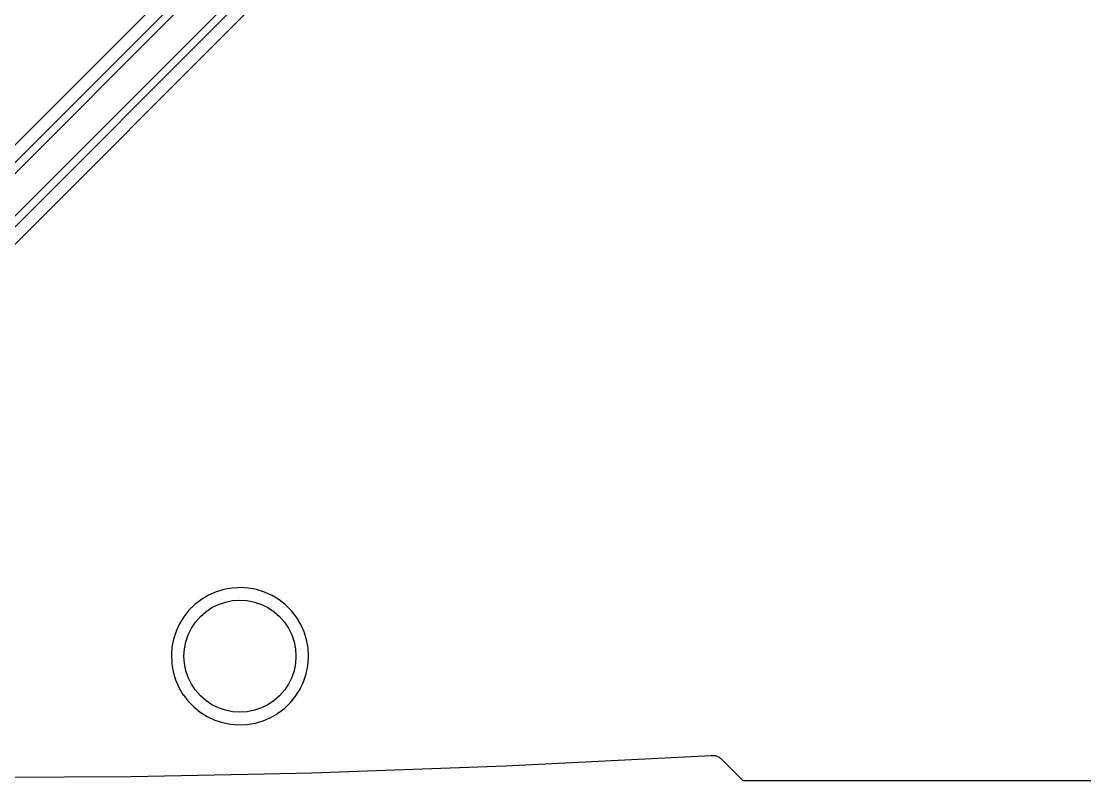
# Model space of a CAD drawing. Extents: x -3.92 to 3.92, y 0.02 to 7.83.
# Drawn here: x -2.236 to -0.554, y 0.02 to 1.22 of the extents above; entities that cross this region are included whole.
import ezdxf

# ---------------------------------------------------------------- set-up
doc = ezdxf.new("R2010")
doc.units = 0
doc.header["$MEASUREMENT"] = 0
doc.layers.add('BLACK', color=7, linetype='CONTINUOUS')

msp = doc.modelspace()

# ---------------------------------------------------------------- linework, layer by layer
at = {"layer": 'BLACK', "linetype": 'CONTINUOUS'}
for p, q in [((-1.44439, 1.82569), (-2.61309, 0.656984)), ((-2.60638, 0.635827), (-1.42323, 1.81898)), ((-2.6026, 0.555357), (-1.34449, 1.81347)), ((-1.41315, 1.81236), (-2.59976, 0.625745)), ((-1.33441, 1.80685), (-2.59252, 0.548735)), ((-2.57136, 0.542026), (-1.32273, 1.79066)), ((-1.92174, 0.319995), (-1.92758, 0.318217)), ((-1.91523, 0.32198), (-1.92174, 0.319995)), ((-1.91509, 0.322023), (-1.91523, 0.32198)), ((-1.91523, 0.32198), (-1.91523, 0.32198)), ((-1.90988, 0.322946), (-1.91509, 0.322023)), ((-1.90238, 0.324276), (-1.90988, 0.322946)), ((-1.90223, 0.324302), (-1.90238, 0.324276)), ((-1.90238, 0.324276), (-1.90238, 0.324276)), ((-1.89319, 0.324799), (-1.90223, 0.324302)), ((-1.88934, 0.325011), (-1.89319, 0.324799)), ((-1.8892, 0.325019), (-1.88934, 0.325011)), ((-1.88934, 0.325011), (-1.88934, 0.325011)), ((-1.87617, 0.324165), (-1.8892, 0.325019)), ((-1.87602, 0.324138), (-1.87617, 0.324165)), ((-1.86902, 0.322822), (-1.87602, 0.324138)), ((-1.87602, 0.324138), (-1.87602, 0.324138)), ((-1.86334, 0.321752), (-1.86902, 0.322822)), ((-1.85089, 0.317815), (-1.86334, 0.321752)), ((-1.95074, 0.306262), (-1.96108, 0.298286)), ((-1.95061, 0.306338), (-1.95074, 0.306262)), ((-1.94386, 0.310354), (-1.95061, 0.306338)), ((-1.95061, 0.306338), (-1.95061, 0.306338)), ((-1.93952, 0.312937), (-1.94386, 0.310354)), ((-1.92758, 0.318217), (-1.93952, 0.312937)), ((-1.91269, 0.3021), (-1.90133, 0.30436)), ((-1.90133, 0.30436), (-1.88976, 0.305118)), ((-1.88976, 0.305118), (-1.8782, 0.30436)), ((-1.8782, 0.30436), (-1.86684, 0.3021)), ((-1.85075, 0.317754), (-1.85089, 0.317815)), ((-1.85075, 0.317753), (-1.85075, 0.317754)), ((-1.84525, 0.315251), (-1.85075, 0.317753)), ((-1.839, 0.312411), (-1.84525, 0.315251)), ((-1.82785, 0.305618), (-1.839, 0.312411)), ((-1.82773, 0.305526), (-1.82785, 0.305618)), ((-1.81842, 0.298181), (-1.82773, 0.305526)), ((-1.97038, 0.289126), (-1.97852, 0.278915)), ((-1.96108, 0.298286), (-1.97038, 0.289126)), ((-1.9524, 0.279173), (-1.94369, 0.286813)), ((-1.94369, 0.286813), (-1.93406, 0.29325)), ((-1.93406, 0.29325), (-1.92366, 0.298375)), ((-1.92366, 0.298375), (-1.91269, 0.3021)), ((-1.86684, 0.3021), (-1.85586, 0.298375)), ((-1.85586, 0.298375), (-1.84547, 0.29325)), ((-1.84547, 0.29325), (-1.83584, 0.286813)), ((-1.83584, 0.286813), (-1.82713, 0.279173)), ((-1.8176, 0.297535), (-1.81842, 0.298181)), ((-1.80839, 0.288278), (-1.8176, 0.297535)), ((-1.8083, 0.28816), (-1.80839, 0.288278)), ((-1.80045, 0.2781), (-1.8083, 0.28816)), ((-1.8083, 0.28816), (-1.8083, 0.28816)), ((-1.97852, 0.278915), (-1.98537, 0.2678)), ((-1.96648, 0.260827), (-1.96004, 0.270461)), ((-1.96004, 0.270461), (-1.9524, 0.279173)), ((-1.82713, 0.279173), (-1.81949, 0.270461)), ((-1.81949, 0.270461), (-1.81305, 0.260827)), ((-1.80036, 0.277982), (-1.80045, 0.2781)), ((-1.80045, 0.2781), (-1.80045, 0.2781)), ((-1.79362, 0.266796), (-1.80036, 0.277982)), ((-1.99088, 0.255801), (-1.9948, 0.243657)), ((-1.99084, 0.255943), (-1.99088, 0.255801)), ((-1.99088, 0.255801), (-1.99088, 0.255801)), ((-1.99078, 0.256078), (-1.99084, 0.255943)), ((-1.98543, 0.267665), (-1.99078, 0.256078)), ((-1.99078, 0.256078), (-1.99078, 0.256078)), ((-1.98537, 0.2678), (-1.98543, 0.267665)), ((-1.9716, 0.250435), (-1.96648, 0.260827)), ((-1.81305, 0.260827), (-1.80792, 0.250435)), ((-1.78828, 0.254882), (-1.79362, 0.266796)), ((-1.78441, 0.242413), (-1.78828, 0.254882)), ((-1.99487, 0.243368), (-1.99729, 0.230842)), ((-1.99484, 0.243515), (-1.99487, 0.243368)), ((-1.99487, 0.243368), (-1.99487, 0.243368)), ((-1.9948, 0.243657), (-1.99484, 0.243515)), ((-1.97759, 0.228098), (-1.97533, 0.239462)), ((-1.97533, 0.239462), (-1.9716, 0.250435)), ((-1.80792, 0.250435), (-1.8042, 0.239462)), ((-1.8042, 0.239462), (-1.80194, 0.228098)), ((-1.78206, 0.229569), (-1.78441, 0.242413)), ((-1.99733, 0.230547), (-1.99823, 0.217821)), ((-1.99732, 0.230696), (-1.99733, 0.230547)), ((-1.99733, 0.230547), (-1.99733, 0.230547)), ((-1.99729, 0.230842), (-1.99732, 0.230696)), ((-1.99729, 0.230842), (-1.99729, 0.230842)), ((-1.97835, 0.216535), (-1.97759, 0.228098)), ((-1.80194, 0.228098), (-1.80118, 0.216535)), ((-1.78206, 0.22942), (-1.78206, 0.229569)), ((-1.78135, 0.217671), (-1.78206, 0.22942)), ((-1.78206, 0.22942), (-1.78206, 0.22942)), ((-1.99823, 0.217821), (-1.99824, 0.217671)), ((-1.99824, 0.217671), (-1.99819, 0.216535)), ((-1.99819, 0.216535), (-1.99769, 0.206617)), ((-1.99769, 0.206617), (-1.99759, 0.204631)), ((-1.99759, 0.204631), (-1.99757, 0.204484)), ((-1.99757, 0.204484), (-1.99757, 0.204484)), ((-1.99757, 0.204484), (-1.99699, 0.201103)), ((-1.97759, 0.204973), (-1.97835, 0.216535)), ((-1.97533, 0.193609), (-1.97759, 0.204973)), ((-1.80194, 0.204973), (-1.8042, 0.193609)), ((-1.80118, 0.216535), (-1.80194, 0.204973)), ((-1.78236, 0.20125), (-1.7813, 0.214264)), ((-1.78128, 0.216535), (-1.78135, 0.217671)), ((-1.7813, 0.214264), (-1.78128, 0.216535)), ((-1.99699, 0.201103), (-1.99538, 0.191763)), ((-1.99538, 0.191763), (-1.99164, 0.179253)), ((-1.9716, 0.182636), (-1.97533, 0.193609)), ((-1.8042, 0.193609), (-1.80792, 0.182636)), ((-1.78911, 0.176072), (-1.78497, 0.188457)), ((-1.78497, 0.188457), (-1.78236, 0.20125)), ((-1.99164, 0.179253), (-1.98642, 0.167284)), ((-1.96648, 0.172244), (-1.9716, 0.182636)), ((-1.96004, 0.16261), (-1.96648, 0.172244)), ((-1.81305, 0.172244), (-1.81949, 0.16261)), ((-1.80792, 0.182636), (-1.81305, 0.172244)), ((-1.79333, 0.167155), (-1.79049, 0.173163)), ((-1.79049, 0.173163), (-1.78911, 0.176072)), ((-1.98642, 0.167284), (-1.98635, 0.167155)), ((-1.98635, 0.167155), (-1.98635, 0.167155)), ((-1.98635, 0.167155), (-1.97988, 0.156157)), ((-1.97988, 0.156157), (-1.97988, 0.156157)), ((-1.97988, 0.156157), (-1.97981, 0.156028)), ((-1.97981, 0.156028), (-1.97972, 0.15591)), ((-1.97972, 0.15591), (-1.97198, 0.145768)), ((-1.9524, 0.153898), (-1.96004, 0.16261)), ((-1.94369, 0.146258), (-1.9524, 0.153898)), ((-1.82713, 0.153898), (-1.83584, 0.146258)), ((-1.81949, 0.16261), (-1.82713, 0.153898)), ((-1.80991, 0.143104), (-1.80166, 0.15323)), ((-1.80166, 0.15323), (-1.7947, 0.164272)), ((-1.7947, 0.164272), (-1.79333, 0.167155)), ((-1.97198, 0.145768), (-1.97198, 0.145767)), ((-1.97198, 0.145767), (-1.97189, 0.145649)), ((-1.97189, 0.145649), (-1.96278, 0.136296)), ((-1.96278, 0.136296), (-1.95261, 0.128106)), ((-1.93406, 0.139821), (-1.94369, 0.146258)), ((-1.92366, 0.134696), (-1.93406, 0.139821)), ((-1.91269, 0.130971), (-1.92366, 0.134696)), ((-1.85586, 0.134696), (-1.86684, 0.130971)), ((-1.84547, 0.139821), (-1.85586, 0.134696)), ((-1.83584, 0.146258), (-1.84547, 0.139821)), ((-1.81931, 0.134043), (-1.80991, 0.143104)), ((-1.95261, 0.128106), (-1.94153, 0.121197)), ((-1.94153, 0.121197), (-1.9297, 0.115668)), ((-1.90133, 0.128711), (-1.91269, 0.130971)), ((-1.88976, 0.127953), (-1.90133, 0.128711)), ((-1.8782, 0.128711), (-1.88976, 0.127953)), ((-1.86684, 0.130971), (-1.8782, 0.128711)), ((-1.85302, 0.114464), (-1.84102, 0.119618)), ((-1.84102, 0.119618), (-1.82973, 0.126176)), ((-1.82973, 0.126176), (-1.82961, 0.126266)), ((-1.82961, 0.126266), (-1.81943, 0.133953)), ((-1.82961, 0.126266), (-1.82961, 0.126266)), ((-1.81943, 0.133953), (-1.81931, 0.134043)), ((-1.9297, 0.115668), (-1.91729, 0.111601)), ((-1.91729, 0.111601), (-1.90449, 0.109054)), ((-1.90449, 0.109054), (-1.90434, 0.109043)), ((-1.90434, 0.109043), (-1.90434, 0.109043)), ((-1.90434, 0.109043), (-1.89162, 0.108075)), ((-1.89162, 0.108075), (-1.89162, 0.108075)), ((-1.89162, 0.108075), (-1.89147, 0.108064)), ((-1.89147, 0.108064), (-1.87842, 0.108644)), ((-1.87842, 0.108644), (-1.86554, 0.110788)), ((-1.86554, 0.110788), (-1.8654, 0.11083)), ((-1.8654, 0.11083), (-1.85981, 0.11247)), ((-1.8654, 0.11083), (-1.8654, 0.11083)), ((-1.85981, 0.11247), (-1.85302, 0.114464)), ((-1.1447, 0.058952), (-1.46963, 0.042872)), ((-1.14391, 0.059055), (-1.1447, 0.058952)), ((-1.14367, 0.059106), (-1.14391, 0.059055)), ((-1.14343, 0.059158), (-1.14367, 0.059106)), ((-1.14309, 0.059231), (-1.14343, 0.059158)), ((-1.14343, 0.059158), (-1.14343, 0.059158)), ((-1.14273, 0.059205), (-1.14309, 0.059231)), ((-1.14177, 0.059134), (-1.14273, 0.059205)), ((-1.14273, 0.059205), (-1.14273, 0.059205)), ((-1.14154, 0.059122), (-1.14177, 0.059134)), ((-1.14136, 0.059117), (-1.14154, 0.059122)), ((-1.14117, 0.059127), (-1.14136, 0.059117)), ((-1.14004, 0.059008), (-1.14117, 0.059127)), ((-1.1399, 0.058994), (-1.14004, 0.059008)), ((-1.13746, 0.058813), (-1.1399, 0.058994)), ((-1.13717, 0.058704), (-1.13746, 0.058813)), ((-1.13686, 0.058672), (-1.13717, 0.058704)), ((-1.1346, 0.057744), (-1.13686, 0.058672)), ((-1.13446, 0.057689), (-1.1346, 0.057744)), ((-1.1325, 0.056956), (-1.13446, 0.057689)), ((-1.13217, 0.056832), (-1.1325, 0.056956)), ((-1.1325, 0.056956), (-1.1325, 0.056956)), ((-1.13192, 0.056646), (-1.13217, 0.056832)), ((-1.13164, 0.056529), (-1.13192, 0.056646)), ((-1.1298, 0.055058), (-1.13164, 0.056529)), ((-1.12973, 0.055005), (-1.1298, 0.055058)), ((-1.12961, 0.054912), (-1.12973, 0.055005)), ((-1.1288, 0.054304), (-1.12961, 0.054912)), ((-1.12867, 0.054179), (-1.1288, 0.054304)), ((-1.12854, 0.054064), (-1.12867, 0.054179)), ((-1.12837, 0.053918), (-1.12854, 0.054068)), ((-1.12854, 0.054068), (-1.12854, 0.054064)), ((-1.12723, 0.053006), (-1.12837, 0.053918)), ((-1.12703, 0.052717), (-1.12723, 0.053006)), ((-1.12683, 0.05244), (-1.12703, 0.052717)), ((-1.12628, 0.051784), (-1.12683, 0.05244)), ((-1.09565, 0.021158), (-1.12628, 0.051784)), ((-1.46969, 0.042869), (-1.77592, 0.031743)), ((-1.46963, 0.042872), (-1.46969, 0.042869)), ((-2.06175, 0.025657), (-2.32685, 0.024616)), ((-2.06167, 0.025659), (-2.06175, 0.025657)), ((-1.85108, 0.030142), (-2.06167, 0.025659)), ((-1.776, 0.031741), (-1.85108, 0.030142)), ((-1.77592, 0.031743), (-1.776, 0.031741)), ((-1.09483, 0.020492), (-1.09565, 0.021158)), ((-1.09215, 0.019705), (-1.09483, 0.020492)), ((1.09215, 0.019705), (-1.09215, 0.019705))]:
    msp.add_line(p, q, dxfattribs=at)

doc.saveas('drawing.dxf')
